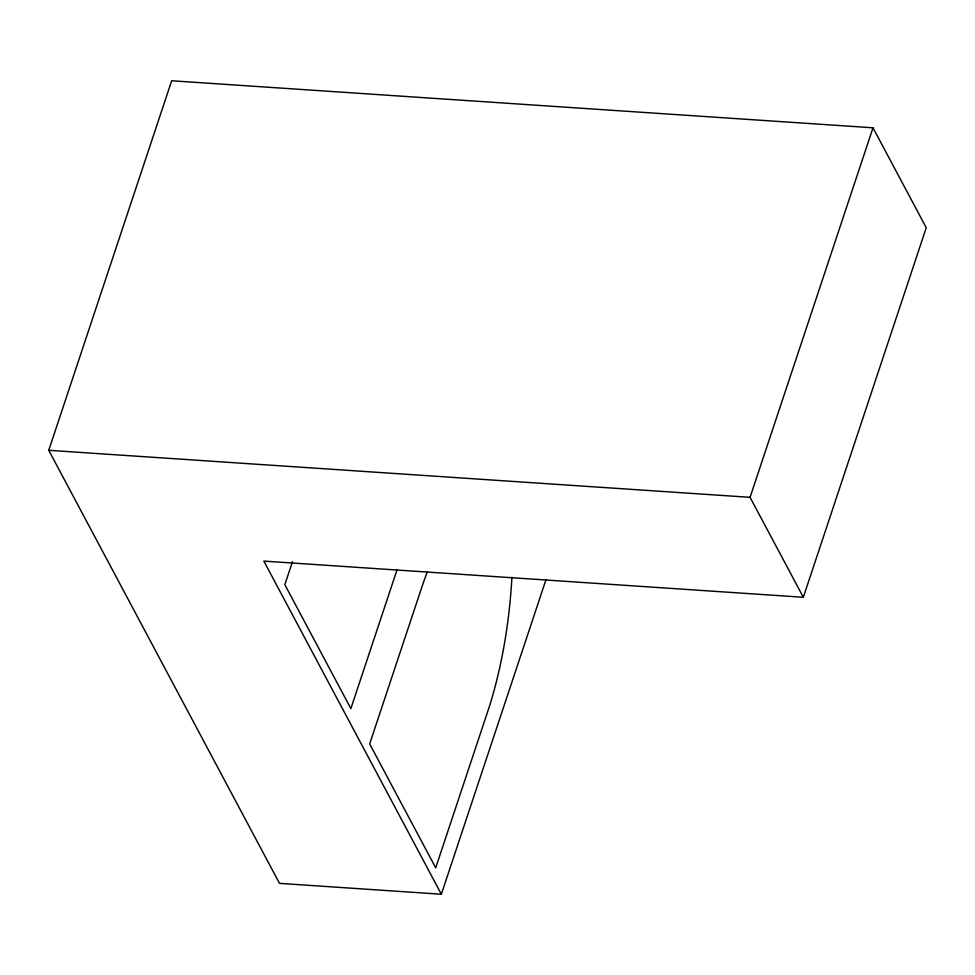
<?xml version="1.0" encoding="UTF-8"?>
<svg xmlns="http://www.w3.org/2000/svg" width="975" height="975" viewBox="0 0 975 975"><rect width="100%" height="100%" fill="white"/><g stroke="black" fill="none" stroke-linecap="round" stroke-linejoin="round"><path stroke-width="1.46" d="M48.75 450.304L171.673 80.767L873.003 127.798L926.25 227.736L803.327 597.273L263.847 561.1L441.346 894.233L279.508 883.374L48.75 450.304L750.068 497.323L803.327 597.273M292.5 561.637L284.834 584.683L350.866 708.606L397.081 569.68M441.346 894.233L546.024 579.552M750.068 497.323L873.003 127.798M511.924 577.237A237.339 95.416 -86.2 0 1 487.634 711.762L435.703 867.848L369.671 743.925L421.602 587.84A237.339 95.416 -86.2 0 1 427.282 571.984"/></g></svg>
